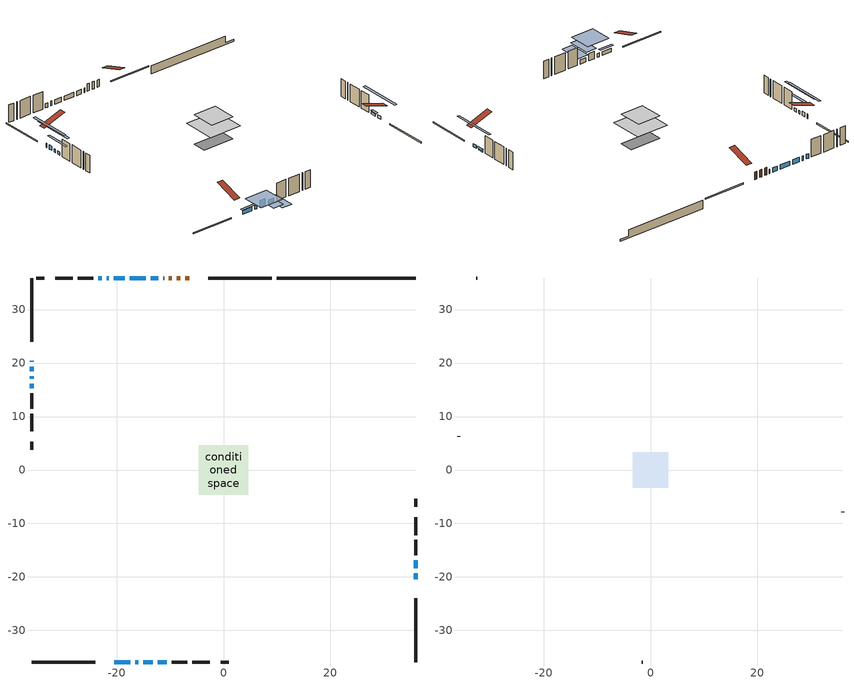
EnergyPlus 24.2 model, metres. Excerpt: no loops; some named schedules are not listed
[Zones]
conditioned space
 floor outside (Floor1 construction): -1.01,-1.01 -1.01,1.01 1.01,1.01 1.01,-1.01 z1.53
 floor adiabatic (AdiabaticFloorConstruction): -4.63,-4.63 -4.63,4.63 4.63,4.63 4.63,-4.63 z3.97
 floor foundation (Slab1 construction): -4.52,-1.95 -4.52,1.95 4.52,1.95 4.52,-1.95 z-0.76
 wall outside (RimJoist1 construction): 9.07,35.91 -2.84,35.91 / -35.91,-35.91 -24,-35.91 / -35.91,35.91 -35.91,24 / 35.91,-35.91 35.91,-24 z1.53:1.83
 wall outside (AdiabaticWallConstruction 1): -6.42,35.91 -7.17,35.91 / -8.1,35.91 -8.72,35.91 / -9.64,35.91 -10.2,35.91 z1.53:3.56
 wall outside (AdiabaticWallConstruction): -11.13,35.91 -11.27,35.91 / -35.91,20.42 -35.91,20.22 / -12.19,35.91 -13.64,35.91 / -14.56,35.91 -17.54,35.91 / -18.46,35.91 -20.5,35.91 / -21.42,35.91 -21.85,35.91 / -22.78,35.91 -23.46,35.91 z1.53:2.75; -20.42,-35.91 -17.47,-35.91 / -16.54,-35.91 -15.93,-35.91 z1.53:2.55; 35.91,-20.42 35.91,-19.3 z1.53:2.35; -35.91,19.29 -35.91,18.43 / -12.3,-35.91 -10.57,-35.91 z1.53:2.7; -35.91,17.5 -35.91,17.09 z1.53:2.45; -15.01,-35.91 -13.23,-35.91 z1.53:3.51; -35.91,16.17 -35.91,15.3 z1.53:2.39; 35.91,-18.37 35.91,-16.89 z1.53:2.09
 wall outside (Wall1 construction): -24.38,35.91 -27.26,35.91 / -9.64,-35.91 -6.76,-35.91 / -35.91,14.37 -35.91,11.5 / 35.91,-15.97 35.91,-13.09 z1.53:6.41
 wall outside (Wall2 construction): -28.19,35.91 -31.49,35.91 / -5.83,-35.91 -2.54,-35.91 / -35.91,10.57 -35.91,7.27 / 35.91,-12.16 35.91,-8.86 z1.53:6.41
 wall outside (Wall4 construction): -33.48,35.91 -34.98,35.91 / -0.54,-35.91 0.95,-35.91 / -35.91,5.28 -35.91,3.78 / 35.91,-6.87 35.91,-5.37 z1.53:6.41
 wall foundation (FoundationWall1 construction): 10,35.91,-0.76 10,35.91,1.53 33.32,35.91,1.53 33.32,35.91,-0.27 35.91,35.91,-0.27 35.91,35.91,-0.76
 window (WindowConstruction 10): -11.13,35.91 -11.26,35.91 z1.53:2.75
 window (WindowConstruction 8): -20.42,-35.91 -17.47,-35.91 z1.53:2.54
 window (WindowConstruction 9): -35.91,20.42 -35.91,20.22 z1.53:2.75
 window (WindowConstruction 14): -12.19,35.91 -13.64,35.91 z1.53:2.75
 window (WindowConstruction 15): -16.54,-35.91 -15.93,-35.91 z1.53:2.54
 window (WindowConstruction 11): 35.91,-20.42 35.91,-19.3 z1.53:2.34
 window (WindowConstruction 12): -35.91,19.29 -35.91,18.43 z1.53:2.7
 window (WindowConstruction 13): -35.91,17.5 -35.91,17.09 z1.53:2.44
 window (WindowConstruction): -14.56,35.91 -17.54,35.91 z1.53:2.75
 window (WindowConstruction 1): -15,-35.91 -13.23,-35.91 z1.53:3.51
 window (WindowConstruction 2): -12.3,-35.91 -10.57,-35.91 z1.53:2.7
 window (WindowConstruction 3): -35.91,16.16 -35.91,15.3 z1.53:2.39
 window (WindowConstruction 4): 35.91,-18.37 35.91,-16.9 z1.53:2.09
 window (WindowConstruction 5): -18.47,35.91 -20.5,35.91 z1.53:2.75
 window (WindowConstruction 6): -21.42,35.91 -21.85,35.91 z1.53:2.75
 window (WindowConstruction 7): -22.78,35.91 -23.45,35.91 z1.53:2.75
 door (Door): -6.42,35.91 -7.17,35.91 z1.53:3.56
 door (Door 1): -8.1,35.91 -8.72,35.91 z1.53:3.56
 door (Door 2): -9.64,35.91 -10.2,35.91 z1.53:3.56
 ceiling adiabatic (AdiabaticFloorConstruction): 4.63,-4.63 4.63,4.63 -4.63,4.63 -4.63,-4.63 z3.97
attic - vented
 floor to conditioned space (Floor2 construction Reversed): -3.35,-3.35 -3.35,3.35 3.35,3.35 3.35,-3.35 z6.41
 wall outside (Wall3 construction): -32.42,35.91 -32.55,35.91 / -1.61,-35.91 -1.47,-35.91 / -35.91,6.34 -35.91,6.21 / 35.91,-7.93 35.91,-7.8 z1.53:6.41
 roof outside (Roof1 construction): -5.49,35.91,6.41 -5.49,29.38,8.58 -3.77,29.38,8.58 -3.77,35.91,6.41; -21.34,-35.91,6.41 -21.34,-29.38,8.58 -23.07,-29.38,8.58 -23.07,-35.91,6.41; -35.91,21.34,6.41 -29.38,21.34,8.58 -29.38,23.07,8.58 -35.91,23.07,6.41; 35.91,-21.34,6.41 29.38,-21.34,8.58 29.38,-23.07,8.58 35.91,-23.07,6.41
shading: -16.86,-35.91 -21.03,-35.91 -21.03,-36.52 -16.86,-36.52 z3.15; -12.88,-35.91 -19.59,-35.91 -19.59,-42.01 -12.88,-42.01 z5.6; 35.91,-13.81 35.91,-25.91 36.52,-25.91 36.52,-13.81 z7.83; -35.91,12.94 -35.91,24.78 -36.52,24.78 -36.52,12.94 z8.19; -35.91,11.6 -35.91,22.99 -36.52,22.99 -36.52,11.6 z7.93; -12.62,-35.91 -15.61,-35.91 -15.61,-42.01 -12.62,-42.01 z4.12; -9.96,-35.91 -12.91,-35.91 -12.91,-42.01 -9.96,-42.01 z3.31; -35.91,12.25 -35.91,19.22 -36.52,19.22 -36.52,12.25 z5.44; 35.91,-16.6 35.91,-18.67 36.52,-18.67 36.52,-16.6 z2.39
[Building]
Building 1: Terrain=Suburbs
[Site:Location]
Vancouver Intl AP_BC: Latitude {deg}=49.19; Longitude {deg}=-123.18; Time Zone {hr}=-8; Elevation {m}=4; Keep Site Location Information=Yes
[Site:GroundTemperature:Shallow]
8.06451, 6.96315, 6.87495, 7.3976, 9.49575, 11.5841, 13.3946, 14.5416, 14.639, 13.7062, 11.9418, 9.91751
[Site:WaterMainsTemperature]
Calculation Method=Schedule; Temperature Schedule=mains temperature schedule
[Material] Roughness=Rough; Thermal Absorptance=0.9
Name | Thickness {m} | Conductivity {W/m-K} | Density {kg/m3} | Specific Heat {J/kg-K} | Solar Absorptance | Visible Absorptance
asphalt or fiberglass shingles | 0.00635 | 0.162714 | 1121.4 | 1465.45 | 0.4 | 0.4
ceiling loosefill ins | 0.0846667 | 0.0480833 | 16.02 | 1046.75 | 0.7 | 0.7
ceiling stud and cavity | 0.1397 | 0.672331 | 65.682 | 1177.47 | 0.7 | 0.7
concrete 4.0 in. | 0.1016 | 1.803125 | 2242.8 | 837.4 | 0.7 | 0.7
concrete 8.0 in. | 0.2032 | 1.803125 | 2242.8 | 837.4 | 0.7 | 0.7
door material | 0.04445 | 0.053851 | 512.64 | 1214.23 | 0.7 | 0.7
door material 1 | 0.04445 | 0.188738 | 512.64 | 1214.23 | 0.7 | 0.7
floor covering | 0.0127 | 0.0433444 | 54.468 | 1339.84 | 0.6 | 0.6
floor rigid ins | 0.051816 | 0.029427 | 32.04 | 1214.23 | 0.7 | 0.7
floor rigid ins 1; wall rigid ins | 0.512978 | 0.029427 | 32.04 | 1214.23 | 0.7 | 0.7
floor stud and cavity | 0.1397 | 0.477371 | 92.3553 | 1139.71 | 0.7 | 0.7
floor stud and cavity 1 | 0.1397 | 1.75129 | 37.0049 | 1207.88 | 0.7 | 0.7
furniture material conditioned space 1 | 0.1524 | 0.115458 | 640.8 | 1214.23 | 0.6 | 0.6
gypsum board | 0.0127 | 0.160291 | 801 | 837.4 | 0.6 | 0.6
osb sheathing 0.5 in. | 0.0127 | 0.115458 | 512.64 | 1214.23 | 0.7 | 0.7
osb sheathing 0.75 in. | 0.01905 | 0.115458 | 512.64 | 1214.23 | 0.7 | 0.7
osb sheathing 2.0 in. | 0.0508 | 0.115458 | 512.64 | 1214.23 | 0.7 | 0.7
rim joist stud and cavity | 0.0508 | 0.0281304 | 125.044 | 1163.47 | 0.6 | 0.6
wall stud and cavity | 0.1397 | 0.0897493 | 139.0536 | 1170.24 | 0.7 | 0.7
wall stud and cavity 1 | 0.1397 | 0.0909844 | 139.0536 | 1170.24 | 0.7 | 0.7
wall stud and cavity 2 | 0.0889 | 6.1454 | 50.32683 | 1063.81 | 0.6 | 0.6
wall stud and cavity 3 | 0.1397 | 0.0951677 | 139.0536 | 1170.24 | 0.7 | 0.7
wall stud and cavity 4 | 0.0889 | 0.380278 | 52.3479 | 1209.89 | 0.7 | 0.7
wall stud and cavity 5 | 0.0889 | 0.391764 | 83.0341 | 1211.67 | 0.7 | 0.7
wood siding | 0.0254 | 0.102417 | 544.68 | 1172.36 | 0.4 | 0.4
wood siding 1 | 0.00254 | 0.102417 | 544.68 | 1172.36 | 0.4 | 0.4
wood siding 2; wood siding 3; wood siding 4 | 0.0254 | 0.102417 | 544.68 | 1172.36 | 0.7 | 0.7
[WindowMaterial:SimpleGlazingSystem]
Name | U-Factor {W/m2-K} | Solar Heat Gain Coefficient
WindowMaterial | 4.23692 | 0.68
WindowMaterial 1 | 2.97981 | 0.59
WindowMaterial 10 | 3.09281 | 0.47
WindowMaterial 11 | 3.00934 | 0.52
WindowMaterial 12 | 2.77768 | 0.53
WindowMaterial 13 | 3.05817 | 0.4
WindowMaterial 14 | 2.969594 | 0.62
WindowMaterial 15 | 2.97414 | 0.61
WindowMaterial 2 | 2.95767 | 0.59
WindowMaterial 3 | 2.77143 | 0.49
WindowMaterial 4 | 2.76462 | 0.62
WindowMaterial 5 | 2.78903 | 0.6
WindowMaterial 6 | 2.75497 | 0.59
WindowMaterial 7 | 2.773703 | 0.51
WindowMaterial 8 | 2.78392 | 0.57
WindowMaterial 9 | 7.15314 | 0.5
[Construction]
AdiabaticFloorConstruction: floor stud and cavity 1, floor rigid ins 1, osb sheathing 0.75 in., floor covering
AdiabaticWallConstruction: wood siding 3, wall rigid ins, wall stud and cavity 4, gypsum board
AdiabaticWallConstruction 1: wood siding 4, wall rigid ins, wall stud and cavity 4, gypsum board
Door; Door 2: door material
Door 1: door material 1
Floor1 construction: floor stud and cavity, floor rigid ins, osb sheathing 0.75 in., floor covering
Floor2 construction Reversed: gypsum board, ceiling stud and cavity, ceiling loosefill ins
FoundationWall1 construction: concrete 8.0 in.
furniture construction conditioned space 1: furniture material conditioned space 1
PartitionWallConstruction: gypsum board, wall stud and cavity 5, gypsum board
RimJoist1 construction: wood siding 2, osb sheathing 2.0 in., rim joist stud and cavity
Roof1 construction: asphalt or fiberglass shingles
Slab1 construction: concrete 4.0 in.
Wall1 construction: wood siding, osb sheathing 0.5 in., wall stud and cavity, gypsum board
Wall2 construction: wood siding, osb sheathing 0.5 in., wall stud and cavity 1, gypsum board
Wall3 construction: wood siding 1, wall stud and cavity 2
Wall4 construction: wood siding, osb sheathing 0.5 in., wall stud and cavity 3, gypsum board
WindowConstruction: WindowMaterial
WindowConstruction 1: WindowMaterial 1
WindowConstruction 10: WindowMaterial 10
WindowConstruction 11: WindowMaterial 11
WindowConstruction 12: WindowMaterial 12
WindowConstruction 13: WindowMaterial 13
WindowConstruction 14: WindowMaterial 14
WindowConstruction 15: WindowMaterial 15
WindowConstruction 2: WindowMaterial 2
WindowConstruction 3: WindowMaterial 3
WindowConstruction 4: WindowMaterial 4
WindowConstruction 5: WindowMaterial 5
WindowConstruction 6: WindowMaterial 6
WindowConstruction 7: WindowMaterial 7
WindowConstruction 8: WindowMaterial 8
WindowConstruction 9: WindowMaterial 9
[Zone] Multiplier=1; Part of Total Floor Area=Yes
Name | Volume {m3}
attic - vented | 15.894
conditioned space | 313.5
[Space]
Name | Zone | Volume {m3}
attic - vented 1 | attic - vented | 15.894
conditioned space 1 | conditioned space | 313.5
[ZoneInfiltration:EffectiveLeakageArea]
infil attic - vented 1: Zone or Space=attic - vented 1; Schedule=Always On Discrete; Effective Air Leakage Area {cm2}=1860.83; Stack Coefficient=0.000490524; Wind Coefficient=1.49641e-05
[ZoneMixing]
whole house fan mix: Zone or Space=attic - vented; Schedule=Always On Continuous; Design Flow Rate Calculation Method=Flow/Zone; Design Flow Rate {m3/s}=0; Source Zone or Space=conditioned space
[SurfaceProperty:ExposedFoundationPerimeter]
Slab1: Exposed Perimeter Calculation Method=TotalExposedPerimeter; Total Exposed Perimeter {m}=25.909
[InternalMass] Zone or ZoneList=conditioned space; Space or SpaceList=conditioned space 1
Name | Construction | Surface Area {m2}
furniture mass conditioned space 1 | furniture construction conditioned space 1 | 50.1161
partition wall mass | PartitionWallConstruction | 125.29
[Lights]
interior lighting: Zone or ZoneList or Space or SpaceList=conditioned space 1; Schedule=interior lighting schedule; Design Level Calculation Method=LightingLevel; Lighting Level {W}=343.2; Return Air Fraction=0; Fraction Radiant=0.6; Fraction Visible=0.2; Fraction Replaceable=1
[People]
occupants: Zone or ZoneList or Space or SpaceList=conditioned space 1; Number of People Schedule=occupants schedule; Number of People Calculation Method=People; Number of People=3; Fraction Radiant=0.314171; Sensible Heat Fraction=0.56303; Activity Level Schedule=occupants activity schedule; Carbon Dioxide Generation Rate {m3/s-W}=0; Enable ASHRAE 55 Comfort Warnings=No; Mean Radiant Temperature Calculation Type=EnclosureAveraged
[ElectricEquipment] Zone or ZoneList or Space or SpaceList=conditioned space 1; Design Level Calculation Method=EquipmentLevel
Name | Schedule | Design Level {W} | Fraction Latent | Fraction Radiant | Fraction Lost
clothes dryer | clothes dryer schedule | 140.772 | 0.015 | 0.081 | 0.85
clothes washer | clothes washer schedule | 32.1985 | 0.03 | 0.162 | 0.7
cooking range | cooking range schedule | 215.147 | 0.08 | 0.432 | 0.2
dishwasher | dishwasher schedule | 66.8632 | 0.3 | 0.18 | 0.4
fridge | fridge schedule | 72.9452 | 0 | 0.6 | 0
mech vent bath fan 0 | mech vent bath fan 0 schedule | 50.2 | 0 | 0 | 1
mech vent bath fan 1 | mech vent bath fan 1 schedule | 50.2 | 0 | 0 | 1
mech vent house fan | mech vent house fan schedule | 0 | 0 | 0 | 1
mech vent house fan cfis | mech vent house fan cfis schedule | 0 | 0 | 0 | 0
mech vent range fan 0 | mech vent range fan 0 schedule | 57 | 0 | 0 | 1
misc plug loads | misc plug loads schedule | 494.7 | 0.045 | 0.513 | 0.1
whole house fan | Always On Discrete | 0 | 0 | 0 | 1
[OtherEquipment] Zone or ZoneList or Space or SpaceList=conditioned space 1; Design Level Calculation Method=EquipmentLevel
Name | Fuel Type | Schedule | Design Level {W} | Fraction Latent | Fraction Radiant | Fraction Lost
clothes dryer 1 | Electricity | clothes dryer schedule | 0 | 0.015 | 0.081 | 0.85
cooking range 1 | Electricity | cooking range schedule | 0 | 0.08 | 0.432 | 0.2
general water use latent | None | general water use schedule | 62.594 | 1 | 0 | 0
general water use sensible | None | general water use schedule | -61.6891 | 0 | 0.6 | 0
mech vent house fan latent load | None | Always On Discrete | 0 | 1 | 0 | 0
mech vent house fan sensible load | None | Always On Discrete | 0 | 0 | 0 | 0
water heater energy adjustment1 | Electricity | Always On Discrete | 0.01 | 0 | 0 | 1
[ZoneInfiltration:DesignFlowRate] Zone or ZoneList or Space or SpaceList=conditioned space 1; Schedule=Always On Discrete; Design Flow Rate Calculation Method=Flow/Zone; Design Flow Rate {m3/s}=0
infil flow; natural vent flow; whole house fan flow
[ZoneControl:Thermostat]
conditioned space Thermostat: Zone or ZoneList=conditioned space; Control Type Schedule=conditioned space Thermostat Schedule; Control 1=conditioned space temperature setpoint; Temperature Difference Between Cutout And Setpoint {deltaC}=0
[ThermostatSetpoint:DualSetpoint]
conditioned space temperature setpoint: Heating Setpoint Temperature Schedule=heating setpoint; Cooling Setpoint Temperature Schedule=cooling setpoint
[Zone equipment]
conditioned space: electric baseboard
[Foundation:Kiva]
Foundation Kiva 1: Initial Indoor Air Temperature {C}=18; Wall Height Above Grade {m}=1.53; Wall Depth Below Slab {m}=0.2032
[Foundation:Kiva:Settings]
Soil Conductivity {W/m-K}=0.849921; Soil Density {kg/m3}=1842.3; Soil Specific Heat {J/kg-K}=418.7; Ground Solar Absorptivity=0.9; Ground Thermal Absorptivity=0.9; Ground Surface Roughness {m}=0.03; Far-Field Width {m}=40; Deep-Ground Boundary Condition=ZeroFlux; Deep-Ground Depth {m}=40; Minimum Cell Dimension {m}=0.2; Maximum Cell Growth Coefficient=3; Simulation Timestep=Timestep
[Exterior:Lights]
exterior lighting: Schedule=exterior lighting schedule; Design Level {W}=75.6
[EnergyManagementSystem:Sensor] Output:Variable or Output:Meter Index Key=conditioned space
Name | Output:Variable or Output:Meter
conditioned_space_clg_unmet_s | Zone Cooling Setpoint Not Met Time
conditioned_space_htg_unmet_s | Zone Heating Setpoint Not Met Time
fridge_tin_s; tin_s; tin_s_1 | Zone Mean Air Temperature
tout_s | Zone Outdoor Air Drybulb Temperature
win_s | Zone Air Humidity Ratio
[Schedule:Constant]
Name | Hourly Value
Always On Continuous; mech vent house fan schedule; mech vent house fan cfis schedule; Always On Discrete | 1
occupants activity schedule | 117.228
fridge schedule | 0
[Schedule:Week:Daily]
interior lighting schedule Week Rule - Jan1-Jan27: interior lighting schedule day, interior lighting schedule day, interior lighting schedule day, interior lighting schedule day, interior lighting schedule day, interior lighting schedule day, interior lighting schedule day, interior lighting schedule default day, interior lighting schedule default day, interior lighting schedule default day, interior lighting schedule default day, interior lighting schedule default day
interior lighting schedule Week Rule - Jan28-Feb3: interior lighting schedule day, interior lighting schedule day, interior lighting schedule day, interior lighting schedule day, interior lighting schedule day 1, interior lighting schedule day 1, interior lighting schedule day 1, interior lighting schedule default day, interior lighting schedule default day, interior lighting schedule default day, interior lighting schedule default day, interior lighting schedule default day
interior lighting schedule Week Rule - Feb4-Feb24: interior lighting schedule day 1, interior lighting schedule day 1, interior lighting schedule day 1, interior lighting schedule day 1, interior lighting schedule day 1, interior lighting schedule day 1, interior lighting schedule day 1, interior lighting schedule default day, interior lighting schedule default day, interior lighting schedule default day, interior lighting schedule default day, interior lighting schedule default day
interior lighting schedule Week Rule - Feb25-Mar3: interior lighting schedule day 1, interior lighting schedule day 1, interior lighting schedule day 1, interior lighting schedule day 1, interior lighting schedule day 2, interior lighting schedule day 2, interior lighting schedule day 2, interior lighting schedule default day, interior lighting schedule default day, interior lighting schedule default day, interior lighting schedule default day, interior lighting schedule default day
interior lighting schedule Week Rule - Mar4-Mar31: interior lighting schedule day 2, interior lighting schedule day 2, interior lighting schedule day 2, interior lighting schedule day 2, interior lighting schedule day 2, interior lighting schedule day 2, interior lighting schedule day 2, interior lighting schedule default day, interior lighting schedule default day, interior lighting schedule default day, interior lighting schedule default day, interior lighting schedule default day
interior lighting schedule Week Rule - Apr1-Apr28: interior lighting schedule day 3, interior lighting schedule day 3, interior lighting schedule day 3, interior lighting schedule day 3, interior lighting schedule day 3, interior lighting schedule day 3, interior lighting schedule day 3, interior lighting schedule default day, interior lighting schedule default day, interior lighting schedule default day, interior lighting schedule default day, interior lighting schedule default day
interior lighting schedule Week Rule - Apr29-May5: interior lighting schedule day 3, interior lighting schedule day 3, interior lighting schedule day 4, interior lighting schedule day 4, interior lighting schedule day 4, interior lighting schedule day 4, interior lighting schedule day 4, interior lighting schedule default day, interior lighting schedule default day, interior lighting schedule default day, interior lighting schedule default day, interior lighting schedule default day
interior lighting schedule Week Rule - May6-May26: interior lighting schedule day 4, interior lighting schedule day 4, interior lighting schedule day 4, interior lighting schedule day 4, interior lighting schedule day 4, interior lighting schedule day 4, interior lighting schedule day 4, interior lighting schedule default day, interior lighting schedule default day, interior lighting schedule default day, interior lighting schedule default day, interior lighting schedule default day
interior lighting schedule Week Rule - May27-Jun2: interior lighting schedule day 4, interior lighting schedule day 4, interior lighting schedule day 4, interior lighting schedule day 4, interior lighting schedule day 4, interior lighting schedule day 5, interior lighting schedule day 5, interior lighting schedule default day, interior lighting schedule default day, interior lighting schedule default day, interior lighting schedule default day, interior lighting schedule default day
interior lighting schedule Week Rule - Jun3-Jun30: interior lighting schedule day 5, interior lighting schedule day 5, interior lighting schedule day 5, interior lighting schedule day 5, interior lighting schedule day 5, interior lighting schedule day 5, interior lighting schedule day 5, interior lighting schedule default day, interior lighting schedule default day, interior lighting schedule default day, interior lighting schedule default day, interior lighting schedule default day
interior lighting schedule Week Rule - Jul1-Jul28: interior lighting schedule day 6, interior lighting schedule day 6, interior lighting schedule day 6, interior lighting schedule day 6, interior lighting schedule day 6, interior lighting schedule day 6, interior lighting schedule day 6, interior lighting schedule default day, interior lighting schedule default day, interior lighting schedule default day, interior lighting schedule default day, interior lighting schedule default day
interior lighting schedule Week Rule - Jul29-Aug4: interior lighting schedule day 6, interior lighting schedule day 6, interior lighting schedule day 6, interior lighting schedule day 7, interior lighting schedule day 7, interior lighting schedule day 7, interior lighting schedule day 7, interior lighting schedule default day, interior lighting schedule default day, interior lighting schedule default day, interior lighting schedule default day, interior lighting schedule default day
interior lighting schedule Week Rule - Aug5-Aug25: interior lighting schedule day 7, interior lighting schedule day 7, interior lighting schedule day 7, interior lighting schedule day 7, interior lighting schedule day 7, interior lighting schedule day 7, interior lighting schedule day 7, interior lighting schedule default day, interior lighting schedule default day, interior lighting schedule default day, interior lighting schedule default day, interior lighting schedule default day
interior lighting schedule Week Rule - Aug26-Sep1: interior lighting schedule day 7, interior lighting schedule day 7, interior lighting schedule day 7, interior lighting schedule day 7, interior lighting schedule day 7, interior lighting schedule day 7, interior lighting schedule day 8, interior lighting schedule default day, interior lighting schedule default day, interior lighting schedule default day, interior lighting schedule default day, interior lighting schedule default day
interior lighting schedule Week Rule - Sep2-Sep29: interior lighting schedule day 8, interior lighting schedule day 8, interior lighting schedule day 8, interior lighting schedule day 8, interior lighting schedule day 8, interior lighting schedule day 8, interior lighting schedule day 8, interior lighting schedule default day, interior lighting schedule default day, interior lighting schedule default day, interior lighting schedule default day, interior lighting schedule default day
interior lighting schedule Week Rule - Sep30-Oct6: interior lighting schedule day 8, interior lighting schedule day 9, interior lighting schedule day 9, interior lighting schedule day 9, interior lighting schedule day 9, interior lighting schedule day 9, interior lighting schedule day 9, interior lighting schedule default day, interior lighting schedule default day, interior lighting schedule default day, interior lighting schedule default day, interior lighting schedule default day
interior lighting schedule Week Rule - Oct7-Oct27: interior lighting schedule day 9, interior lighting schedule day 9, interior lighting schedule day 9, interior lighting schedule day 9, interior lighting schedule day 9, interior lighting schedule day 9, interior lighting schedule day 9, interior lighting schedule default day, interior lighting schedule default day, interior lighting schedule default day, interior lighting schedule default day, interior lighting schedule default day
interior lighting schedule Week Rule - Oct28-Nov3: interior lighting schedule day 9, interior lighting schedule day 9, interior lighting schedule day 9, interior lighting schedule day 9, interior lighting schedule day 10, interior lighting schedule day 10, interior lighting schedule day 10, interior lighting schedule default day, interior lighting schedule default day, interior lighting schedule default day, interior lighting schedule default day, interior lighting schedule default day
interior lighting schedule Week Rule - Nov4-Nov24: interior lighting schedule day 10, interior lighting schedule day 10, interior lighting schedule day 10, interior lighting schedule day 10, interior lighting schedule day 10, interior lighting schedule day 10, interior lighting schedule day 10, interior lighting schedule default day, interior lighting schedule default day, interior lighting schedule default day, interior lighting schedule default day, interior lighting schedule default day
interior lighting schedule Week Rule - Nov25-Dec1: interior lighting schedule day 10, interior lighting schedule day 10, interior lighting schedule day 10, interior lighting schedule day 10, interior lighting schedule day 10, interior lighting schedule day 10, interior lighting schedule day 11, interior lighting schedule default day, interior lighting schedule default day, interior lighting schedule default day, interior lighting schedule default day, interior lighting schedule default day
interior lighting schedule Week Rule - Dec2-Dec31: interior lighting schedule day 11, interior lighting schedule day 11, interior lighting schedule day 11, interior lighting schedule day 11, interior lighting schedule day 11, interior lighting schedule day 11, interior lighting schedule day 11, interior lighting schedule default day, interior lighting schedule default day, interior lighting schedule default day, interior lighting schedule default day, interior lighting schedule default day
occupants schedule Week Rule - Jan1-Dec31: occupants schedule day, occupants schedule day, occupants schedule day, occupants schedule day, occupants schedule day, occupants schedule day, occupants schedule day, occupants schedule default day, occupants schedule default day, occupants schedule default day, occupants schedule default day, occupants schedule default day
clothes dryer schedule Week Rule - Jan1-Dec31: clothes dryer schedule day, clothes dryer schedule day, clothes dryer schedule day, clothes dryer schedule day, clothes dryer schedule day, clothes dryer schedule day, clothes dryer schedule day, clothes dryer schedule default day, clothes dryer schedule default day, clothes dryer schedule default day, clothes dryer schedule default day, clothes dryer schedule default day
clothes washer schedule Week Rule - Jan1-Dec31: clothes washer schedule day, clothes washer schedule day, clothes washer schedule day, clothes washer schedule day, clothes washer schedule day, clothes washer schedule day, clothes washer schedule day, clothes washer schedule default day, clothes washer schedule default day, clothes washer schedule default day, clothes washer schedule default day, clothes washer schedule default day
cooking range schedule Week Rule - Jan1-Dec31: cooking range schedule day, cooking range schedule day, cooking range schedule day, cooking range schedule day, cooking range schedule day, cooking range schedule day, cooking range schedule day, cooking range schedule default day, cooking range schedule default day, cooking range schedule default day, cooking range schedule default day, cooking range schedule default day
dishwasher schedule Week Rule - Jan1-Dec31: dishwasher schedule day, dishwasher schedule day, dishwasher schedule day, dishwasher schedule day, dishwasher schedule day, dishwasher schedule day, dishwasher schedule day, dishwasher schedule default day, dishwasher schedule default day, dishwasher schedule default day, dishwasher schedule default day, dishwasher schedule default day
mech vent bath fan 0 schedule Week Rule - Jan1-Dec31: mech vent bath fan 0 schedule day, mech vent bath fan 0 schedule day, mech vent bath fan 0 schedule day, mech vent bath fan 0 schedule day, mech vent bath fan 0 schedule day, mech vent bath fan 0 schedule day, mech vent bath fan 0 schedule day, mech vent bath fan 0 schedule default day, mech vent bath fan 0 schedule default day, mech vent bath fan 0 schedule default day, mech vent bath fan 0 schedule default day, mech vent bath fan 0 schedule default day
mech vent bath fan 1 schedule Week Rule - Jan1-Dec31: mech vent bath fan 1 schedule day, mech vent bath fan 1 schedule day, mech vent bath fan 1 schedule day, mech vent bath fan 1 schedule day, mech vent bath fan 1 schedule day, mech vent bath fan 1 schedule day, mech vent bath fan 1 schedule day, mech vent bath fan 1 schedule default day, mech vent bath fan 1 schedule default day, mech vent bath fan 1 schedule default day, mech vent bath fan 1 schedule default day, mech vent bath fan 1 schedule default day
mech vent range fan 0 schedule Week Rule - Jan1-Dec31: mech vent range fan 0 schedule day, mech vent range fan 0 schedule day, mech vent range fan 0 schedule day, mech vent range fan 0 schedule day, mech vent range fan 0 schedule day, mech vent range fan 0 schedule day, mech vent range fan 0 schedule day, mech vent range fan 0 schedule default day, mech vent range fan 0 schedule default day, mech vent range fan 0 schedule default day, mech vent range fan 0 schedule default day, mech vent range fan 0 schedule default day
misc plug loads schedule Week Rule - Jan1-Dec31: misc plug loads schedule day, misc plug loads schedule day, misc plug loads schedule day, misc plug loads schedule day, misc plug loads schedule day, misc plug loads schedule day, misc plug loads schedule day, misc plug loads schedule default day, misc plug loads schedule default day, misc plug loads schedule default day, misc plug loads schedule default day, misc plug loads schedule default day
general water use schedule Week Rule - Jan1-Dec31: general water use schedule day, general water use schedule day, general water use schedule day, general water use schedule day, general water use schedule day, general water use schedule day, general water use schedule day, general water use schedule default day, general water use schedule default day, general water use schedule default day, general water use schedule default day, general water use schedule default day
exterior lighting schedule Week Rule - Jan1-Jan27: exterior lighting schedule day, exterior lighting schedule day, exterior lighting schedule day, exterior lighting schedule day, exterior lighting schedule day, exterior lighting schedule day, exterior lighting schedule day, exterior lighting schedule default day, exterior lighting schedule default day, exterior lighting schedule default day, exterior lighting schedule default day, exterior lighting schedule default day
exterior lighting schedule Week Rule - Jan28-Feb3: exterior lighting schedule day, exterior lighting schedule day, exterior lighting schedule day, exterior lighting schedule day, exterior lighting schedule day 1, exterior lighting schedule day 1, exterior lighting schedule day 1, exterior lighting schedule default day, exterior lighting schedule default day, exterior lighting schedule default day, exterior lighting schedule default day, exterior lighting schedule default day
exterior lighting schedule Week Rule - Feb4-Feb24: exterior lighting schedule day 1, exterior lighting schedule day 1, exterior lighting schedule day 1, exterior lighting schedule day 1, exterior lighting schedule day 1, exterior lighting schedule day 1, exterior lighting schedule day 1, exterior lighting schedule default day, exterior lighting schedule default day, exterior lighting schedule default day, exterior lighting schedule default day, exterior lighting schedule default day
exterior lighting schedule Week Rule - Feb25-Mar3: exterior lighting schedule day 1, exterior lighting schedule day 1, exterior lighting schedule day 1, exterior lighting schedule day 1, exterior lighting schedule day 2, exterior lighting schedule day 2, exterior lighting schedule day 2, exterior lighting schedule default day, exterior lighting schedule default day, exterior lighting schedule default day, exterior lighting schedule default day, exterior lighting schedule default day
exterior lighting schedule Week Rule - Mar4-Mar31: exterior lighting schedule day 2, exterior lighting schedule day 2, exterior lighting schedule day 2, exterior lighting schedule day 2, exterior lighting schedule day 2, exterior lighting schedule day 2, exterior lighting schedule day 2, exterior lighting schedule default day, exterior lighting schedule default day, exterior lighting schedule default day, exterior lighting schedule default day, exterior lighting schedule default day
exterior lighting schedule Week Rule - Apr1-Apr28: exterior lighting schedule day 3, exterior lighting schedule day 3, exterior lighting schedule day 3, exterior lighting schedule day 3, exterior lighting schedule day 3, exterior lighting schedule day 3, exterior lighting schedule day 3, exterior lighting schedule default day, exterior lighting schedule default day, exterior lighting schedule default day, exterior lighting schedule default day, exterior lighting schedule default day
exterior lighting schedule Week Rule - Apr29-May5: exterior lighting schedule day 3, exterior lighting schedule day 3, exterior lighting schedule day 4, exterior lighting schedule day 4, exterior lighting schedule day 4, exterior lighting schedule day 4, exterior lighting schedule day 4, exterior lighting schedule default day, exterior lighting schedule default day, exterior lighting schedule default day, exterior lighting schedule default day, exterior lighting schedule default day
exterior lighting schedule Week Rule - May6-May26: exterior lighting schedule day 4, exterior lighting schedule day 4, exterior lighting schedule day 4, exterior lighting schedule day 4, exterior lighting schedule day 4, exterior lighting schedule day 4, exterior lighting schedule day 4, exterior lighting schedule default day, exterior lighting schedule default day, exterior lighting schedule default day, exterior lighting schedule default day, exterior lighting schedule default day
exterior lighting schedule Week Rule - May27-Jun2: exterior lighting schedule day 4, exterior lighting schedule day 4, exterior lighting schedule day 4, exterior lighting schedule day 4, exterior lighting schedule day 4, exterior lighting schedule day 5, exterior lighting schedule day 5, exterior lighting schedule default day, exterior lighting schedule default day, exterior lighting schedule default day, exterior lighting schedule default day, exterior lighting schedule default day
[Schedule:Year]
interior lighting schedule: interior lighting schedule Week Rule - Jan1-Jan27, 1, 1, 1, 27, interior lighting schedule Week Rule - Jan28-Feb3, 1, 28, 2, 3, interior lighting schedule Week Rule - Feb4-Feb24, 2, 4, 2, 24, interior lighting schedule Week Rule - Feb25-Mar3, 2, 25, 3, 3, interior lighting schedule Week Rule - Mar4-Mar31, 3, 4, 3, 31, interior lighting schedule Week Rule - Apr1-Apr28, 4, 1, 4, 28, interior lighting schedule Week Rule - Apr29-May5, 4, 29, 5, 5, interior lighting schedule Week Rule - May6-May26, 5, 6, 5, 26, interior lighting schedule Week Rule - May27-Jun2, 5, 27, 6, 2, interior lighting schedule Week Rule - Jun3-Jun30, 6, 3, 6, 30, interior lighting schedule Week Rule - Jul1-Jul28, 7, 1, 7, 28, interior lighting schedule Week Rule - Jul29-Aug4, 7, 29, 8, 4, interior lighting schedule Week Rule - Aug5-Aug25, 8, 5, 8, 25, interior lighting schedule Week Rule - Aug26-Sep1, 8, 26, 9, 1, interior lighting schedule Week Rule - Sep2-Sep29, 9, 2, 9, 29, interior lighting schedule Week Rule - Sep30-Oct6, 9, 30, 10, 6, interior lighting schedule Week Rule - Oct7-Oct27, 10, 7, 10, 27, interior lighting schedule Week Rule - Oct28-Nov3, 10, 28, 11, 3, interior lighting schedule Week Rule - Nov4-Nov24, 11, 4, 11, 24, interior lighting schedule Week Rule - Nov25-Dec1, 11, 25, 12, 1, interior lighting schedule Week Rule - Dec2-Dec31, 12, 2, 12, 31
occupants schedule: occupants schedule Week Rule - Jan1-Dec31, 1, 1, 12, 31
clothes dryer schedule: clothes dryer schedule Week Rule - Jan1-Dec31, 1, 1, 12, 31
clothes washer schedule: clothes washer schedule Week Rule - Jan1-Dec31, 1, 1, 12, 31
cooking range schedule: cooking range schedule Week Rule - Jan1-Dec31, 1, 1, 12, 31
dishwasher schedule: dishwasher schedule Week Rule - Jan1-Dec31, 1, 1, 12, 31
mech vent bath fan 0 schedule: mech vent bath fan 0 schedule Week Rule - Jan1-Dec31, 1, 1, 12, 31
mech vent bath fan 1 schedule: mech vent bath fan 1 schedule Week Rule - Jan1-Dec31, 1, 1, 12, 31
mech vent range fan 0 schedule: mech vent range fan 0 schedule Week Rule - Jan1-Dec31, 1, 1, 12, 31
misc plug loads schedule: misc plug loads schedule Week Rule - Jan1-Dec31, 1, 1, 12, 31
general water use schedule: general water use schedule Week Rule - Jan1-Dec31, 1, 1, 12, 31
exterior lighting schedule: exterior lighting schedule Week Rule - Jan1-Jan27, 1, 1, 1, 27, exterior lighting schedule Week Rule - Jan28-Feb3, 1, 28, 2, 3, exterior lighting schedule Week Rule - Feb4-Feb24, 2, 4, 2, 24, exterior lighting schedule Week Rule - Feb25-Mar3, 2, 25, 3, 3, exterior lighting schedule Week Rule - Mar4-Mar31, 3, 4, 3, 31, exterior lighting schedule Week Rule - Apr1-Apr28, 4, 1, 4, 28, exterior lighting schedule Week Rule - Apr29-May5, 4, 29, 5, 5, exterior lighting schedule Week Rule - May6-May26, 5, 6, 5, 26, exterior lighting schedule Week Rule - May27-Jun2, 5, 27, 6, 2, exterior lighting schedule Week Rule - Jun3-Jun30, 6, 3, 6, 30, exterior lighting schedule Week Rule - Jul1-Jul28, 7, 1, 7, 28, exterior lighting schedule Week Rule - Jul29-Aug4, 7, 29, 8, 4, exterior lighting schedule Week Rule - Aug5-Aug25, 8, 5, 8, 25, exterior lighting schedule Week Rule - Aug26-Sep1, 8, 26, 9, 1, exterior lighting schedule Week Rule - Sep2-Sep29, 9, 2, 9, 29, exterior lighting schedule Week Rule - Sep30-Oct6, 9, 30, 10, 6, exterior lighting schedule Week Rule - Oct7-Oct27, 10, 7, 10, 27, exterior lighting schedule Week Rule - Oct28-Nov3, 10, 28, 11, 3, exterior lighting schedule Week Rule - Nov4-Nov24, 11, 4, 11, 24, exterior lighting schedule Week Rule - Nov25-Dec1, 11, 25, 12, 1, exterior lighting schedule Week Rule - Dec2-Dec31, 12, 2, 12, 31
[Schedule:Compact]
conditioned space Thermostat Schedule: Through: 12/31, For: AllDays, Until: 24:00, 4
mains temperature schedule: Through: 01/01, For: AllDays, Until: 24:00, 11.375, Through: 01/02, For: AllDays, Until: 24:00, 11.3367, Through: 01/03, For: AllDays, Until: 24:00, 11.2994, Through: 01/04, For: AllDays, Until: 24:00, 11.2628, Through: 01/05, For: AllDays, Until: 24:00, 11.2267, Through: 01/06, For: AllDays, Until: 24:00, 11.1917, Through: 01/07, For: AllDays, Until: 24:00, 11.1578, Through: 01/08, For: AllDays, Until: 24:00, 11.1244, Through: 01/09, For: AllDays, Until: 24:00, 11.0917, Through: 01/10, For: AllDays, Until: 24:00, 11.06, Through: 01/11, For: AllDays, Until: 24:00, 11.0289, Through: 01/12, For: AllDays, Until: 24:00, 10.9989, Through: 01/13, For: AllDays, Until: 24:00, 10.97, Through: 01/14, For: AllDays, Until: 24:00, 10.9417, Through: 01/15, For: AllDays, Until: 24:00, 10.9139, Through: 01/16, For: AllDays, Until: 24:00, 10.8878, Through: 01/17, For: AllDays, Until: 24:00, 10.8622, Through: 01/18, For: AllDays, Until: 24:00, 10.8372, Through: 01/19, For: AllDays, Until: 24:00, 10.8133, Through: 01/20, For: AllDays, Until: 24:00, 10.7906, Through: 01/21, For: AllDays, Until: 24:00, 10.7683, Through: 01/22, For: AllDays, Until: 24:00, 10.7478, Through: 01/23, For: AllDays, Until: 24:00, 10.7272, Through: 01/24, For: AllDays, Until: 24:00, 10.7083, Through: 01/25, For: AllDays, Until: 24:00, 10.69, Through: 01/26, For: AllDays, Until: 24:00, 10.6728, Through: 01/27, For: AllDays, Until: 24:00, 10.6567, Through: 01/28, For: AllDays, Until: 24:00, 10.6411, Through: 01/29, For: AllDays, Until: 24:00, 10.6267, Through: 01/30, For: AllDays, Until: 24:00, 10.6133, Through: 01/31, For: AllDays, Until: 24:00, 10.6011, Through: 02/01, For: AllDays, Until: 24:00, 10.59, Through: 02/02, For: AllDays, Until: 24:00, 10.5794, Through: 02/03, For: AllDays, Until: 24:00, 10.57, Through: 02/04, For: AllDays, Until: 24:00, 10.5617, Through: 02/05, For: AllDays, Until: 24:00, 10.5539, Through: 02/06, For: AllDays, Until: 24:00, 10.5478, Through: 02/07, For: AllDays, Until: 24:00, 10.5422, Through: 02/08, For: AllDays, Until: 24:00, 10.5378, Through: 02/09, For: AllDays, Until: 24:00, 10.5339, Through: 02/10, For: AllDays, Until: 24:00, 10.5317, Through: 02/11, For: AllDays, Until: 24:00, 10.53, Through: 02/12, For: AllDays, Until: 24:00, 10.53, Through: 02/13, For: AllDays, Until: 24:00, 10.5306, Through: 02/14, For: AllDays, Until: 24:00, 10.5317, Through: 02/15, For: AllDays, Until: 24:00, 10.5344, Through: 02/16, For: AllDays, Until: 24:00, 10.5378, Through: 02/17, For: AllDays, Until: 24:00, 10.5428, Through: 02/18, For: AllDays, Until: 24:00, 10.5483, Through: 02/19, For: AllDays, Until: 24:00, 10.5544, Through: 02/20, For: AllDays, Until: 24:00, 10.5622, Through: 02/21, For: AllDays, Until: 24:00, 10.5706, Through: 02/22, For: AllDays, Until: 24:00, 10.5806, Through: 02/23, For: AllDays, Until: 24:00, 10.5911, Through: 02/24, For: AllDays, Until: 24:00, 10.6022, Through: 02/25, For: AllDays, Until: 24:00, 10.615, Through: 02/26, For: AllDays, Until: 24:00, 10.6283, Through: 02/27, For: AllDays, Until: 24:00, 10.6428, Through: 02/28, For: AllDays, Until: 24:00, 10.6583, Through: 03/01, For: AllDays, Until: 24:00, 10.6744, Through: 03/02, For: AllDays, Until: 24:00, 10.6917, Through: 03/03, For: AllDays, Until: 24:00, 10.71, Through: 03/04, For: AllDays, Until: 24:00, 10.7294, Through: 03/05, For: AllDays, Until: 24:00, 10.7494, Through: 03/06, For: AllDays, Until: 24:00, 10.7706, Through: 03/07, For: AllDays, Until: 24:00, 10.7928, Through: 03/08, For: AllDays, Until: 24:00, 10.8161, Through: 03/09, For: AllDays, Until: 24:00, 10.84, Through: 03/10, For: AllDays, Until: 24:00, 10.8644, Through: 03/11, For: AllDays, Until: 24:00, 10.8906, Through: 03/12, For: AllDays, Until: 24:00, 10.9167, Through: 03/13, For: AllDays, Until: 24:00, 10.9444, Through: 03/14, For: AllDays, Until: 24:00, 10.9728, Through: 03/15, For: AllDays, Until: 24:00, 11.0022, Through: 03/16, For: AllDays, Until: 24:00, 11.0322, Through: 03/17, For: AllDays, Until: 24:00, 11.0633, Through: 03/18, For: AllDays, Until: 24:00, 11.095, Through: 03/19, For: AllDays, Until: 24:00, 11.1278, Through: 03/20, For: AllDays, Until: 24:00, 11.1611, Through: 03/21, For: AllDays, Until: 24:00, 11.1956, Through: 03/22, For: AllDays, Until: 24:00, 11.2306, Through: 03/23, For: AllDays, Until: 24:00, 11.2667, Through: 03/24, For: AllDays, Until: 24:00, 11.3033, Through: 03/25, For: AllDays, Until: 24:00, 11.3406, Through: 03/26, For: AllDays, Until: 24:00, 11.3789, Through: 03/27, For: AllDays, Until: 24:00, 11.4178, Through: 03/28, For: AllDays, Until: 24:00, 11.4572, Through: 03/29, For: AllDays, Until: 24:00, 11.4978, Through: 03/30, For: AllDays, Until: 24:00, 11.5389, Through: 03/31, For: AllDays, Until: 24:00, 11.5811, Through: 04/01, For: AllDays, Until: 24:00, 11.6233, Through: 04/02, For: AllDays, Until: 24:00, 11.6667, Through: 04/03, For: AllDays, Until: 24:00, 11.7106, Through: 04/04, For: AllDays, Until: 24:00, 11.755, Through: 04/05, For: AllDays, Until: 24:00, 11.8006, Through: 04/06, For: AllDays, Until: 24:00, 11.8461, Through: 04/07, For: AllDays, Until: 24:00, 11.8928, Through: 04/08, For: AllDays, Until: 24:00, 11.9394, Through: 04/09, For: AllDays, Until: 24:00, 11.9872, Through: 04/10, For: AllDays, Until: 24:00, 12.0356, Through: 04/11, For: AllDays, Until: 24:00, 12.0844, Through: 04/12, For: AllDays, Until: 24:00, 12.1333, Through: 04/13, For: AllDays, Until: 24:00, 12.1833, Through: 04/14, For: AllDays, Until: 24:00, 12.2339, Through: 04/15, For: AllDays, Until: 24:00, 12.2844, Through: 04/16, For: AllDays, Until: 24:00, 12.3361, Through: 04/17, For: AllDays, Until: 24:00, 12.3878, Through: 04/18, For: AllDays, Until: 24:00, 12.44, Through: 04/19, For: AllDays, Until: 24:00, 12.4928, Through: 04/20, For: AllDays, Until: 24:00, 12.5456, Through: 04/21, For: AllDays, Until: 24:00, 12.5994, Through: 04/22, For: AllDays, Until: 24:00, 12.6533, Through: 04/23, For: AllDays, Until: 24:00, 12.7072, Through: 04/24, For: AllDays, Until: 24:00, 12.7622, Through: 04/25, For: AllDays, Until: 24:00, 12.8172, Through: 04/26, For: AllDays, Until: 24:00, 12.8722, Through: 04/27, For: AllDays, Until: 24:00, 12.9278, Through: 04/28, For: AllDays, Until: 24:00, 12.9839, Through: 04/29, For: AllDays, Until: 24:00, 13.04, Through: 04/30, For: AllDays, Until: 24:00, 13.0961, Through: 05/01, For: AllDays, Until: 24:00, 13.1533, Through: 05/02, For: AllDays, Until: 24:00, 13.21, Through: 05/03, For: AllDays, Until: 24:00, 13.2672, Through: 05/04, For: AllDays, Until: 24:00, 13.3244, Through: 05/05, For: AllDays, Until: 24:00, 13.3817, Through: 05/06, For: AllDays, Until: 24:00, 13.4394, Through: 05/07, For: AllDays, Until: 24:00, 13.4972, Through: 05/08, For: AllDays, Until: 24:00, 13.555, Through: 05/09, For: AllDays, Until: 24:00, 13.6133, Through: 05/10, For: AllDays, Until: 24:00, 13.6711, Through: 05/11, For: AllDays, Until: 24:00, 13.7294, Through: 05/12, For: AllDays, Until: 24:00, 13.7878, Through: 05/13, For: AllDays, Until: 24:00, 13.8461, Through: 05/14, For: AllDays, Until: 24:00, 13.9044, Through: 05/15, For: AllDays, Until: 24:00, 13.9628, Through: 05/16, For: AllDays, Until: 24:00, 14.0211, Through: 05/17, For: AllDays, Until: 24:00, 14.0789, Through: 05/18, For: AllDays, Until: 24:00, 14.1372, Through: 05/19, For: AllDays, Until: 24:00, 14.1956, Through: 05/20, For: AllDays, Until: 24:00, 14.2533, Through: 05/21, For: AllDays, Until: 24:00, 14.3117, Through: 05/22, For: AllDays, Until: 24:00, 14.3694, Through: 05/23, For: AllDays, Until: 24:00, 14.4272, Through: 05/24, For: AllDays, Until: 24:00, 14.4844, Through: 05/25, For: AllDays, Until: 24:00, 14.5422, Through: 05/26, For: AllDays, Until: 24:00, 14.5994, Through: 05/27, For: AllDays, Until: 24:00, 14.6561, Through: 05/28, For: AllDays, Until: 24:00, 14.7128, Through: 05/29, For: AllDays, Until: 24:00, 14.7694, Through: 05/30, For: AllDays, Until: 24:00, 14.8261, Through: 05/31, For: AllDays, Until: 24:00, 14.8817, Through: 06/01, For: AllDays, Until: 24:00, 14.9378, Through: 06/02, For: AllDays, Until: 24:00, 14.9933, Through: 06/03, For: AllDays, Until: 24:00, 15.0483, Through: 06/04, For: AllDays, Until: 24:00, 15.1028, Through: 06/05, For: AllDays, Until: 24:00, 15.1572, Through: 06/06, For: AllDays, Until: 24:00, 15.2117, Through: 06/07, For: AllDays, Until: 24:00, 15.265, Through: 06/08, For: AllDays, Until: 24:00, 15.3183, Through: 06/09, For: AllDays, Until: 24:00, 15.3711, Through: 06/10, For: AllDays, Until: 24:00, 15.4239, Through: 06/11, For: AllDays, Until: 24:00, 15.4756, Through: 06/12, For: AllDays, Until: 24:00, 15.5272, Through: 06/13, For: AllDays, Until: 24:00, 15.5783, Through: 06/14, For: AllDays, Until: 24:00, 15.6289, Through: 06/15, For: AllDays, Until: 24:00, 15.6789, Through: 06/16, For: AllDays, Until: 24:00, 15.7283, Through: 06/17, For: AllDays, Until: 24:00, 15.7772, Through: 06/18, For: AllDays, Until: 24:00, 15.8261, Through: 06/19, For: AllDays, Until: 24:00, 15.8739, Through: 06/20, For: AllDays, Until: 24:00, 15.9211, Through: 06/21, For: AllDays, Until: 24:00, 15.9678, Through: 06/22, For: AllDays, Until: 24:00, 16.0139, Through: 06/23, For: AllDays, Until: 24:00, 16.0594, Through: 06/24, For: AllDays, Until: 24:00, 16.1044, Through: 06/25, For: AllDays, Until: 24:00, 16.1483, Through: 06/26, For: AllDays, Until: 24:00, 16.1922, Through: 06/27, For: AllDays, Until: 24:00, 16.235, Through: 06/28, For: AllDays, Until: 24:00, 16.2772, Through: 06/29, For: AllDays, Until: 24:00, 16.3183, Through: 06/30, For: AllDays, Until: 24:00, 16.3594, Through: 07/01, For: AllDays, Until: 24:00, 16.3994, Through: 07/02, For: AllDays, Until: 24:00, 16.4389, Through: 07/03, For: AllDays, Until: 24:00, 16.4772, Through: 07/04, For: AllDays, Until: 24:00, 16.515, Through: 07/05, For: AllDays, Until: 24:00, 16.5522, Through: 07/06, For: AllDays, Until: 24:00, 16.5883, Through: 07/07, For: AllDays, Until: 24:00, 16.6239, Through: 07/08, For: AllDays, Until: 24:00, 16.6583, Through: 07/09, For: AllDays, Until: 24:00, 16.6922, Through: 07/10, For: AllDays, Until: 24:00, 16.7256, Through: 07/11, For: AllDays, Until: 24:00, 16.7578, Through: 07/12, For: AllDays, Until: 24:00, 16.7889, Through: 07/13, For: AllDays, Until: 24:00, 16.8194, Through: 07/14, For: AllDays, Until: 24:00, 16.8489, Through: 07/15, For: AllDays, Until: 24:00, 16.8778, Through: 07/16, For: AllDays, Until: 24:00, 16.9056, Through: 07/17, For: AllDays, Until: 24:00, 16.9328, Through: 07/18, For: AllDays, Until: 24:00, 16.9589, Through: 07/19, For: AllDays, Until: 24:00, 16.9839, Through: 07/20, For: AllDays, Until: 24:00, 17.0083, Through: 07/21, For: AllDays, Until: 24:00, 17.0317, Through: 07/22, For: AllDays, Until: 24:00, 17.0544, Through: 07/23, For: AllDays, Until: 24:00, 17.0761, Through: 07/24, For: AllDays, Until: 24:00, 17.0967, Through: 07/25, For: AllDays, Until: 24:00, 17.1161, Through: 07/26, For: AllDays, Until: 24:00, 17.135, Through: 07/27, For: AllDays, Until: 24:00, 17.1528, Through: 07/28, For: AllDays, Until: 24:00, 17.1694, Through: 07/29, For: AllDays, Until: 24:00, 17.1856, Through: 07/30, For: AllDays, Until: 24:00, 17.2, Through: 07/31, For: AllDays, Until: 24:00, 17.2144, Through: 08/01, For: AllDays, Until: 24:00, 17.2272, Through: 08/02, For: AllDays, Until: 24:00, 17.2389, Through: 08/03, For: AllDays, Until: 24:00, 17.25, Through: 08/04, For: AllDays, Until: 24:00, 17.26, Through: 08/05, For: AllDays, Until: 24:00, 17.2689, Through: 08/06, For: AllDays, Until: 24:00, 17.2772, Through: 08/07, For: AllDays, Until: 24:00, 17.2839, Through: 08/08, For: AllDays, Until: 24:00, 17.29, Through: 08/09, For: AllDays, Until: 24:00, 17.295, Through: 08/10, For: AllDays, Until: 24:00, 17.2989, Through: 08/11, For: AllDays, Until: 24:00, 17.3022, Through: 08/12, For: AllDays, Until: 24:00, 17.3039, Through: 08/13, For: AllDays, Until: 24:00, 17.305, Through: 08/14, For: AllDays, Until: 24:00, 17.305, Through: 08/15, For: AllDays, Until: 24:00, 17.3039, Through: 08/16, For: AllDays, Until: 24:00, 17.3022, Through: 08/17, For: AllDays, Until: 24:00, 17.2989, Through: 08/18, For: AllDays, Until: 24:00, 17.295, Through: 08/19, For: AllDays, Until: 24:00, 17.29, Through: 08/20, For: AllDays, Until: 24:00, 17.2839, Through: 08/21, For: AllDays, Until: 24:00, 17.2772, Through: 08/22, For: AllDays, Until: 24:00, 17.2689, Through: 08/23, For: AllDays, Until: 24:00, 17.26, Through: 08/24, For: AllDays, Until: 24:00, 17.25, Through: 08/25, For: AllDays, Until: 24:00, 17.2394, Through: 08/26, For: AllDays, Until: 24:00, 17.2272, Through: 08/27, For: AllDays, Until: 24:00, 17.2144, Through: 08/28, For: AllDays, Until: 24:00, 17.2006, Through: 08/29, For: AllDays, Until: 24:00, 17.1856, Through: 08/30, For: AllDays, Until: 24:00, 17.1694, Through: 08/31, For: AllDays, Until: 24:00, 17.1528, Through: 09/01, For: AllDays, Until: 24:00, 17.135, Through: 09/02, For: AllDays, Until: 24:00, 17.1161, Through: 09/03, For: AllDays, Until: 24:00, 17.0967, Through: 09/04, For: AllDays, Until: 24:00, 17.0761, Through: 09/05, For: AllDays, Until: 24:00, 17.0544, Through: 09/06, For: AllDays, Until: 24:00, 17.0322, Through: 09/07, For: AllDays, Until: 24:00, 17.0089, Through: 09/08, For: AllDays, Until: 24:00, 16.9844, Through: 09/09, For: AllDays, Until: 24:00, 16.9589, Through: 09/10, For: AllDays, Until: 24:00, 16.9328, Through: 09/11, For: AllDays, Until: 24:00, 16.9061, Through: 09/12, For: AllDays, Until: 24:00, 16.8783, Through: 09/13, For: AllDays, Until: 24:00, 16.8494, Through: 09/14, For: AllDays, Until: 24:00, 16.8194, Through: 09/15, For: AllDays, Until: 24:00, 16.7894, Through: 09/16, For: AllDays, Until: 24:00, 16.7578, Through: 09/17, For: AllDays, Until: 24:00, 16.7256, Through: 09/18, For: AllDays, Until: 24:00, 16.6928, Through: 09/19, For: AllDays, Until: 24:00, 16.6589, Through: 09/20, For: AllDays, Until: 24:00, 16.6239, Through: 09/21, For: AllDays, Until: 24:00, 16.5889, Through: 09/22, For: AllDays, Until: 24:00, 16.5522, Through: 09/23, For: AllDays, Until: 24:00, 16.5156, Through: 09/24, For: AllDays, Until: 24:00, 16.4778, Through: 09/25, For: AllDays, Until: 24:00, 16.4389, Through: 09/26, For: AllDays, Until: 24:00, 16.3994, Through: 09/27, For: AllDays, Until: 24:00, 16.3594, Through: 09/28, For: AllDays, Until: 24:00, 16.3189, Through: 09/29, For: AllDays, Until: 24:00, 16.2772, Through: 09/30, For: AllDays, Until: 24:00, 16.235, Through: 10/01, For: AllDays, Until: 24:00, 16.1922, Through: 10/02, For: AllDays, Until: 24:00, 16.1489, Through: 10/03, For: AllDays, Until: 24:00, 16.1044, Through: 10/04, For: AllDays, Until: 24:00, 16.06, Through: 10/05, For: AllDays, Until: 24:00, 16.0144, Through: 10/06, For: AllDays, Until: 24:00, 15.9683, Through: 10/07, For: AllDays, Until: 24:00, 15.9217, Through: 10/08, For: AllDays, Until: 24:00, 15.8744, Through: 10/09, For: AllDays, Until: 24:00, 15.8261, Through: 10/10, For: AllDays, Until: 24:00, 15.7778, Through: 10/11, For: AllDays, Until: 24:00, 15.7289, Through: 10/12, For: AllDays, Until: 24:00, 15.6794, Through: 10/13, For: AllDays, Until: 24:00, 15.6294, Through: 10/14, For: AllDays, Until: 24:00, 15.5789, Through: 10/15, For: AllDays, Until: 24:00, 15.5278, Through: 10/16, For: AllDays, Until: 24:00, 15.4761, Through: 10/17, For: AllDays, Until: 24:00, 15.4244, Through: 10/18, For: AllDays, Until: 24:00, 15.3717, Through: 10/19, For: AllDays, Until: 24:00, 15.3189, Through: 10/20, For: AllDays, Until: 24:00, 15.2656, Through: 10/21, For: AllDays, Until: 24:00, 15.2117, Through: 10/22, For: AllDays, Until: 24:00, 15.1578, Through: 10/23, For: AllDays, Until: 24:00, 15.1033, Through: 10/24, For: AllDays, Until: 24:00, 15.0489, Through: 10/25, For: AllDays, Until: 24:00, 14.9933, Through: 10/26, For: AllDays, Until: 24:00, 14.9383, Through: 10/27, For: AllDays, Until: 24:00, 14.8822, Through: 10/28, For: AllDays, Until: 24:00, 14.8261, Through: 10/29, For: AllDays, Until: 24:00, 14.77, Through: 10/30, For: AllDays, Until: 24:00, 14.7133, Through: 10/31, For: AllDays, Until: 24:00, 14.6567, Through: 11/01, For: AllDays, Until: 24:00, 14.5994, Through: 11/02, For: AllDays, Until: 24:00, 14.5428, Through: 11/03, For: AllDays, Until: 24:00, 14.485, Through: 11/04, For: AllDays, Until: 24:00, 14.4278, Through: 11/05, For: AllDays, Until: 24:00, 14.37, Through: 11/06, For: AllDays, Until: 24:00, 14.3122, Through: 11/07, For: AllDays, Until: 24:00, 14.2539, Through: 11/08, For: AllDays, Until: 24:00, 14.1961, Through: 11/09, For: AllDays, Until: 24:00, 14.1378, Through: 11/10, For: AllDays, Until: 24:00, 14.0794, Through: 11/11, For: AllDays, Until: 24:00, 14.0217, Through: 11/12, For: AllDays, Until: 24:00, 13.9633, Through: 11/13, For: AllDays, Until: 24:00, 13.905, Through: 11/14, For: AllDays, Until: 24:00, 13.8467, Through: 11/15, For: AllDays, Until: 24:00, 13.7883, Through: 11/16, For: AllDays, Until: 24:00, 13.73, Through: 11/17, For: AllDays, Until: 24:00, 13.6717, Through: 11/18, For: AllDays, Until: 24:00, 13.6139, Through: 11/19, For: AllDays, Until: 24:00, 13.5556, Through: 11/20, For: AllDays, Until: 24:00, 13.4978, Through: 11/21, For: AllDays, Until: 24:00, 13.44, Through: 11/22, For: AllDays, Until: 24:00, 13.3822, Through: 11/23, For: AllDays, Until: 24:00, 13.325, Through: 11/24, For: AllDays, Until: 24:00, 13.2678, Through: 11/25, For: AllDays, Until: 24:00, 13.2106, Through: 11/26, For: AllDays, Until: 24:00, 13.1533, Through: 11/27, For: AllDays, Until: 24:00, 13.0967, Through: 11/28, For: AllDays, Until: 24:00, 13.0406, Through: 11/29, For: AllDays, Until: 24:00, 12.9844, Through: 11/30, For: AllDays, Until: 24:00, 12.9283, Through: 12/01, For: AllDays, Until: 24:00, 12.8728, Through: 12/02, For: AllDays, Until: 24:00, 12.8172, Through: 12/03, For: AllDays, Until: 24:00, 12.7622, Through: 12/04, For: AllDays, Until: 24:00, 12.7078, Through: 12/05, For: AllDays, Until: 24:00, 12.6533, Through: 12/06, For: AllDays, Until: 24:00, 12.5994, Through: 12/07, For: AllDays, Until: 24:00, 12.5461, Through: 12/08, For: AllDays, Until: 24:00, 12.4928, Through: 12/09, For: AllDays, Until: 24:00, 12.4406, Through: 12/10, For: AllDays, Until: 24:00, 12.3883, Through: 12/11, For: AllDays, Until: 24:00, 12.3361, Through: 12/12, For: AllDays, Until: 24:00, 12.285, Through: 12/13, For: AllDays, Until: 24:00, 12.2339, Through: 12/14, For: AllDays, Until: 24:00, 12.1839, Through: 12/15, For: AllDays, Until: 24:00, 12.1339, Through: 12/16, For: AllDays, Until: 24:00, 12.0844, Through: 12/17, For: AllDays, Until: 24:00, 12.0361, Through: 12/18, For: AllDays, Until: 24:00, 11.9878, Through: 12/19, For: AllDays, Until: 24:00, 11.94, Through: 12/20, For: AllDays, Until: 24:00, 11.8933, Through: 12/21, For: AllDays, Until: 24:00, 11.8467, Through: 12/22, For: AllDays, Until: 24:00, 11.8006, Through: 12/23, For: AllDays, Until: 24:00, 11.7556, Through: 12/24, For: AllDays, Until: 24:00, 11.7111, Through: 12/25, For: AllDays, Until: 24:00, 11.6672, Through: 12/26, For: AllDays, Until: 24:00, 11.6239, Through: 12/27, For: AllDays, Until: 24:00, 11.5811, Through: 12/28, For: AllDays, Until: 24:00, 11.5394, Through: 12/29, For: AllDays, Until: 24:00, 11.4983, Through: 12/30, For: AllDays, Until: 24:00, 11.4578, Through: 12/31, For: AllDays, Until: 24:00, 11.4183
